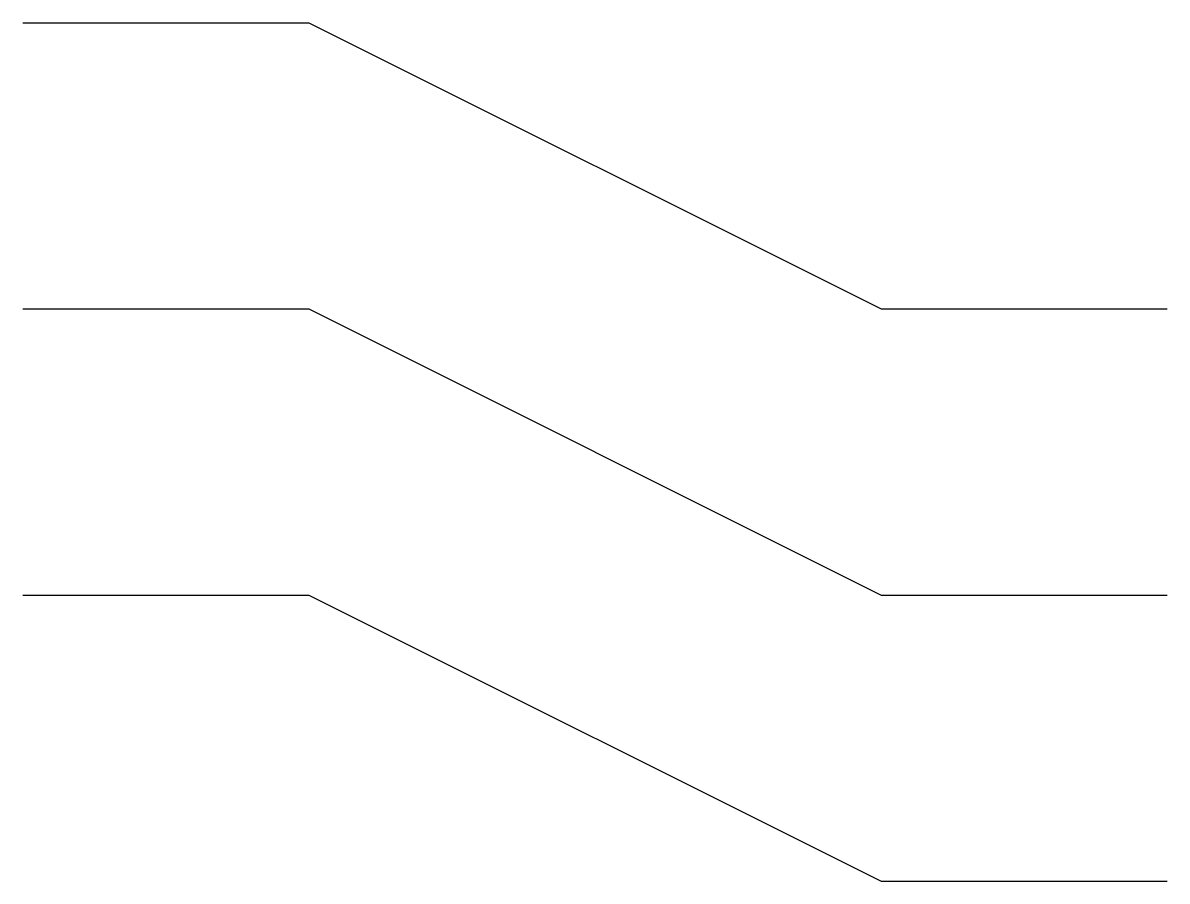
# Model space of a CAD drawing. Header units: inches. Extents: x -20 to 20, y -20 to 10.
import ezdxf

# ---------------------------------------------------------------- set-up
doc = ezdxf.new("R2010")
doc.units = ezdxf.units.IN
doc.header["$MEASUREMENT"] = 0
doc.layers.get('0').update_dxf_attribs({"lineweight": 25, "true_color": 0xffffff})

msp = doc.modelspace()

# ---------------------------------------------------------------- linework, layer by layer
for p, q in [((-20, 10), (-10, 10)), ((-10, 10), (10, 0)), ((-20, 0), (-10, 0)), ((-10, 0), (10, -10)), ((10, 0), (20, 0)), ((-20, -10), (-10, -10)), ((-10, -10), (10, -20)), ((10, -10), (20, -10)), ((10, -20), (20, -20))]:
    msp.add_line(p, q)

doc.saveas('drawing.dxf')
